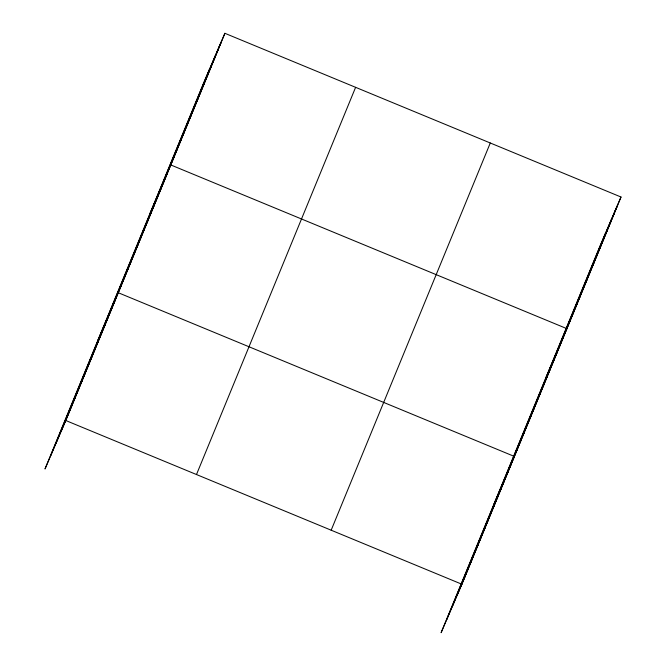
<?xml version="1.0" encoding="UTF-8"?>
<svg xmlns="http://www.w3.org/2000/svg" width="666" height="666" viewBox="0 0 666 666"><rect width="100%" height="100%" fill="white"/><g stroke="black" fill="none" stroke-linecap="round" stroke-linejoin="round"><path stroke-width="1" d="M50.483 456.185L209.607 68.973M56.135 442.99L215.26 55.786M61.622 430.194L220.746 42.982M224.892 33.3L204.121 81.776L44.997 468.981L65.776 420.512L224.892 33.3L621.003 197.019L461.879 584.224L441.108 632.7L600.224 245.488L621.003 197.019M196.487 474.533L355.611 87.329M331.168 530.203L490.284 142.99M446.595 619.896L605.71 232.692M452.247 606.709L611.363 219.505M457.733 593.914L616.849 206.701M217.366 51.215L221.512 41.525M213.977 59.441L218.132 49.759M210.598 67.666L214.752 57.984M207.218 75.899L211.372 66.209M203.838 84.124L207.992 74.442M200.458 92.349L204.604 82.667M197.078 100.583L201.224 90.901M193.689 108.808L197.844 99.126M190.309 117.041L194.464 107.351M186.93 125.266L191.084 115.584M183.55 133.491L187.704 123.809M180.17 141.725L184.316 132.035M176.79 149.95L180.936 140.268M173.41 158.175L177.556 148.493M150.017 213.428L174.176 156.726M163.361 182.617L167.516 172.935M160.081 190.609L164.227 180.927M156.801 198.593L160.947 188.911M153.513 206.577L157.667 196.895M150.233 214.569L154.387 204.878M146.953 222.552L151.099 212.87M143.673 230.536L147.819 220.854M140.393 238.528L144.539 228.838M137.104 246.512L141.259 236.83M133.824 254.495L137.979 244.813M130.544 262.487L134.69 252.797M127.264 270.471L131.41 260.789M123.976 278.455L128.13 268.773M120.696 286.438L124.85 276.756M97.511 341.2L121.57 284.748M110.856 310.398L115.002 300.716M107.567 318.39L111.721 308.699M104.287 326.373L108.441 316.691M101.007 334.357L105.153 324.675M97.727 342.349L101.873 332.659M94.447 350.333L98.593 340.651M91.159 358.316L95.313 348.634M87.879 366.3L92.033 356.618M84.599 374.292L88.745 364.61M81.319 382.276L85.464 372.594M78.03 390.259L82.184 380.577M74.75 398.251L78.904 388.561M71.47 406.235L75.624 396.553M64.91 422.211L72.336 404.537M613.469 214.927L617.615 205.245M610.089 223.16L614.235 213.478M606.709 231.385L610.855 221.703M603.321 239.61L607.475 229.928M599.941 247.844L604.095 238.162M596.561 256.069L600.715 246.387M593.181 264.302L597.327 254.612M589.801 272.527L593.947 262.845M586.421 280.752L590.567 271.07M579.653 297.211L587.187 279.304M576.273 305.436L580.427 295.754M572.893 313.669L577.047 303.987M569.513 321.894L573.659 312.212M566.133 330.128L570.279 320.438M546.128 377.139L566.899 328.671L170.796 164.952M559.465 346.337L563.619 336.655M556.185 354.329L560.339 344.638M552.905 362.312L557.051 352.63M549.625 370.296L553.771 360.614M546.336 378.28L550.491 368.598M543.056 386.272L547.211 376.59M539.776 394.255L543.931 384.573M536.496 402.239L540.642 392.557M533.216 410.231L537.362 400.541M529.928 418.215L534.082 408.533M523.368 434.19L530.802 416.516M520.088 442.174L524.234 432.492M516.808 450.158L520.954 440.476M513.519 458.15L517.673 448.459M493.614 504.92L514.393 456.451L118.282 292.732M506.959 474.117L511.105 464.435M503.679 482.101L507.825 472.419M500.391 490.093L504.545 480.411M497.111 498.076L501.265 488.394M493.831 506.06L497.985 496.378M490.551 514.052L494.696 504.362M487.271 522.036L491.416 512.354M483.982 530.019L488.136 520.337M480.702 538.011L484.856 528.321M477.422 545.995L481.568 536.313M470.862 561.962L478.288 544.297M467.574 569.954L471.728 560.273M464.294 577.938L468.448 568.256M461.014 585.922L465.159 576.24M65.776 420.512L461.879 584.224"/></g></svg>
